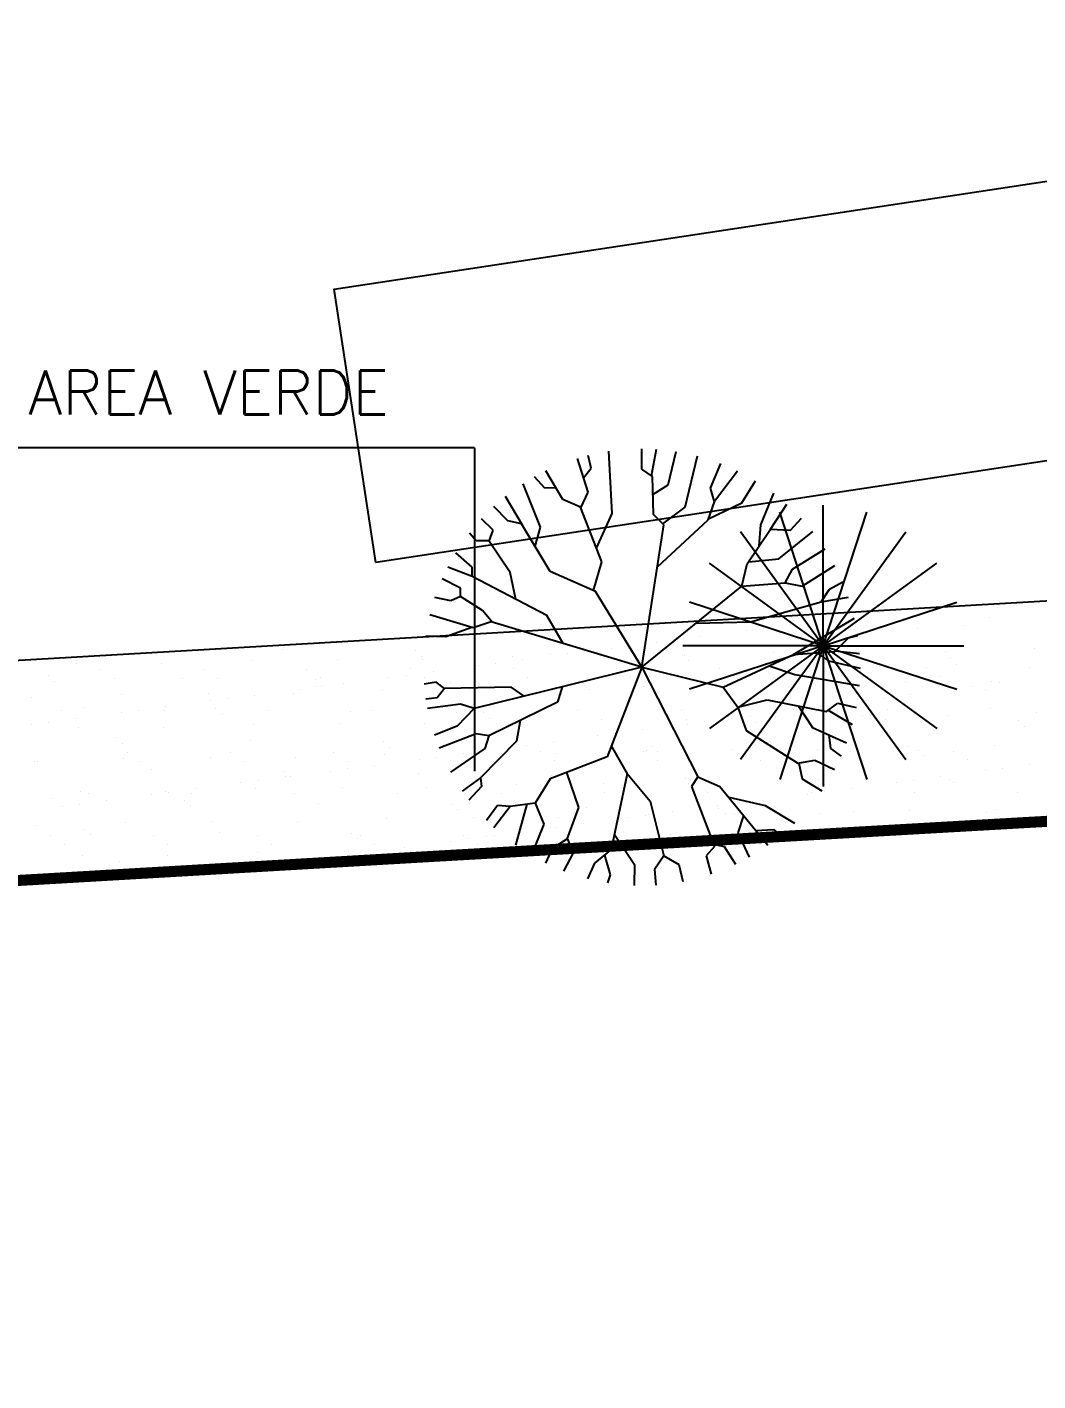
# Model space of a CAD drawing. Header units: millimetres. Extents: x 340 to 1003762, y 22 to 362022.
# Drawn here: x 568032 to 577176, y 307432 to 319672 of the extents above; entities that cross this region are included whole.
import ezdxf

# ---------------------------------------------------------------- set-up
doc = ezdxf.new("R2010")
doc.units = ezdxf.units.MM
doc.linetypes.add('LSBB_P_002 - PLANTA 1° NIVEL SALA DE VENTAS$0$000_ALTILLO PROPUESTA$0$HIDDEN', pattern=[0.375, 0.25, -0.125])
for name, color, linetype in [('A-DEMOLICION SV', 40, 'Continuous'), ('LSBB_P_002 - PLANTA 1° NIVEL SALA DE VENTAS$0$01', 8, 'Continuous'), ('LSBB_P_002 - PLANTA 1° NIVEL SALA DE VENTAS$0$ANCLAJE', 8, 'Continuous'), ('LSBB_P_002 - PLANTA 1° NIVEL SALA DE VENTAS$0$COTAS-EXT', 4, 'Continuous'), ('LSBB_P_002 - PLANTA 1° NIVEL SALA DE VENTAS$0$HATCH', 8, 'Continuous'), ('LSBB_P_002 - PLANTA 1° NIVEL SALA DE VENTAS$0$LETRERO', 2, 'Continuous')]:
    doc.layers.add(name, color=color, linetype=linetype)
doc.layers.add('LSBB_P_002 - PLANTA 1° NIVEL SALA DE VENTAS$0$0.1', color=8, linetype='Continuous', lineweight=5)
doc.styles.add('LSBB_P_002 - PLANTA 1° NIVEL SALA DE VENTAS$0$1212_EXTERIORES OP8$0$STANDARD', font='txt')
doc.styles.add('LSBB_P_002 - PLANTA 1° NIVEL SALA DE VENTAS$0$ROMANS', font='romans')
doc.linetypes.add('LSBB_P_002 - PLANTA 1° NIVEL SALA DE VENTAS$0$1212_EXTERIORES OP8$0${ -E- }', pattern='A,4,-0.75,["E",LSBB_P_002 - PLANTA 1° NIVEL SALA DE VENTAS$0$1212_EXTERIORES OP8$0$STANDARD,S=0.15,R=0,X=-0.05,Y=-0.07],-0.75', length=5.5)

# ---------------------------------------------------------------- blocks, each defined once
blk = doc.blocks.new('*X45')
at = {"color": 0}
for p, q in [((520.243, 128.402), (520.243, 128.402)), ((521.011, 128.399), (521.011, 128.399)), ((521.207, 128.428), (521.207, 128.428)), ((521.363, 128.448), (521.363, 128.448)), ((521.607, 128.48), (521.607, 128.48)), ((521.821, 128.428), (521.821, 128.428)), ((522.606, 128.438), (522.606, 128.438)), ((519.529, 128.376), (519.529, 128.376)), ((519.569, 128.357), (519.569, 128.357)), ((520.4, 128.321), (520.4, 128.321)), ((520.504, 128.359), (520.504, 128.359)), ((520.556, 128.342), (520.556, 128.342)), ((520.729, 128.366), (520.729, 128.366)), ((520.785, 128.315), (520.785, 128.315)), ((520.8, 128.374), (520.8, 128.374)), ((521.438, 128.361), (521.438, 128.361)), ((521.948, 128.34), (521.948, 128.34)), ((522.372, 128.362), (522.372, 128.362)), ((519.185, 128.161), (519.185, 128.161)), ((519.592, 128.215), (519.592, 128.215)), ((519.748, 128.236), (519.748, 128.236)), ((519.992, 128.268), (519.992, 128.268)), ((523.012, 128.157), (523.012, 128.157)), ((515.923, 128.05), (515.923, 128.05)), ((516.209, 128.15), (516.209, 128.15)), ((516.708, 128.06), (516.708, 128.06)), ((517.409, 128.14), (517.409, 128.14)), ((517.464, 128.089), (517.464, 128.089)), ((517.476, 128.056), (517.476, 128.056)), ((518.286, 128.086), (518.286, 128.086)), ((518.377, 128.055), (518.377, 128.055)), ((518.627, 128.113), (518.627, 128.113)), ((518.785, 128.109), (518.785, 128.109)), ((518.941, 128.129), (518.941, 128.129)), ((519.071, 128.096), (519.071, 128.096)), ((519.828, 128.103), (519.828, 128.103)), ((519.839, 128.092), (519.839, 128.092)), ((519.883, 128.052), (519.883, 128.052)), ((520.649, 128.121), (520.649, 128.121)), ((521.046, 128.076), (521.046, 128.076)), ((521.434, 128.131), (521.434, 128.131)), ((522.202, 128.127), (522.202, 128.127)), ((522.246, 128.066), (522.246, 128.066)), ((514.089, 127.913), (514.089, 127.913)), ((514.345, 128.024), (514.345, 128.024)), ((514.559, 127.968), (514.559, 127.968)), ((515.113, 128.021), (515.113, 128.021)), ((515.493, 127.97), (515.493, 127.97)), ((516.427, 127.972), (516.427, 127.972)), ((517.326, 127.917), (517.326, 127.917)), ((517.361, 127.973), (517.361, 127.973)), ((517.57, 127.949), (517.57, 127.949)), ((517.977, 128.002), (517.977, 128.002)), ((518.133, 128.023), (518.133, 128.023)), ((518.296, 127.975), (518.296, 127.975)), ((519.23, 127.977), (519.23, 127.977)), ((520.164, 127.978), (520.164, 127.978)), ((521.098, 127.98), (521.098, 127.98)), ((522.033, 127.982), (522.033, 127.982)), ((522.301, 128.015), (522.301, 128.015)), ((522.967, 127.983), (522.967, 127.983)), ((514.144, 127.863), (514.144, 127.863)), ((514.685, 127.888), (514.685, 127.888)), ((515.307, 127.887), (515.307, 127.887)), ((515.619, 127.889), (515.619, 127.889)), ((516.362, 127.79), (516.362, 127.79)), ((516.507, 127.876), (516.507, 127.876)), ((516.518, 127.81), (516.518, 127.81)), ((516.554, 127.891), (516.554, 127.891)), ((516.562, 127.826), (516.562, 127.826)), ((516.762, 127.842), (516.762, 127.842)), ((517.169, 127.896), (517.169, 127.896)), ((517.488, 127.893), (517.488, 127.893)), ((517.725, 127.85), (517.725, 127.85)), ((517.899, 127.789), (517.899, 127.789)), ((518.422, 127.894), (518.422, 127.894)), ((518.667, 127.785), (518.667, 127.785)), ((518.926, 127.84), (518.926, 127.84)), ((518.981, 127.789), (518.981, 127.789)), ((519.356, 127.896), (519.356, 127.896)), ((519.477, 127.814), (519.477, 127.814)), ((520.144, 127.813), (520.144, 127.813)), ((520.262, 127.824), (520.262, 127.824)), ((520.291, 127.898), (520.291, 127.898)), ((521.03, 127.821), (521.03, 127.821)), ((521.225, 127.899), (521.225, 127.899)), ((521.344, 127.803), (521.344, 127.803)), ((521.84, 127.85), (521.84, 127.85)), ((522.159, 127.901), (522.159, 127.901)), ((522.291, 127.794), (522.291, 127.794)), ((522.447, 127.814), (522.447, 127.814)), ((522.625, 127.86), (522.625, 127.86)), ((522.691, 127.846), (522.691, 127.846)), ((513.941, 127.714), (513.941, 127.714)), ((514.751, 127.743), (514.751, 127.743)), ((515.536, 127.753), (515.536, 127.753)), ((515.554, 127.683), (515.554, 127.683)), ((515.711, 127.704), (515.711, 127.704)), ((515.954, 127.736), (515.954, 127.736)), ((516.304, 127.75), (516.304, 127.75)), ((517.114, 127.779), (517.114, 127.779)), ((521.4, 127.752), (521.4, 127.752)), ((521.484, 127.687), (521.484, 127.687)), ((521.64, 127.708), (521.64, 127.708)), ((521.884, 127.74), (521.884, 127.74)), ((522.562, 127.776), (522.562, 127.776)), ((514.206, 127.596), (514.206, 127.596)), ((514.405, 127.623), (514.405, 127.623)), ((514.747, 127.577), (514.747, 127.577)), ((514.903, 127.598), (514.903, 127.598)), ((515.141, 127.597), (515.141, 127.597)), ((515.147, 127.63), (515.147, 127.63)), ((515.605, 127.613), (515.605, 127.613)), ((515.661, 127.562), (515.661, 127.562)), ((516.075, 127.599), (516.075, 127.599)), ((516.823, 127.587), (516.823, 127.587)), ((517.009, 127.601), (517.009, 127.601)), ((517.943, 127.602), (517.943, 127.602)), ((518.024, 127.576), (518.024, 127.576)), ((518.877, 127.604), (518.877, 127.604)), ((519.242, 127.55), (519.242, 127.55)), ((519.812, 127.606), (519.812, 127.606)), ((520.442, 127.539), (520.442, 127.539)), ((520.668, 127.543), (520.668, 127.543)), ((520.676, 127.581), (520.676, 127.581)), ((520.746, 127.608), (520.746, 127.608)), ((520.832, 127.602), (520.832, 127.602)), ((521.076, 127.634), (521.076, 127.634)), ((521.453, 127.553), (521.453, 127.553)), ((521.68, 127.609), (521.68, 127.609)), ((522.221, 127.549), (522.221, 127.549)), ((522.614, 127.611), (522.614, 127.611)), ((523.031, 127.579), (523.031, 127.579)), ((513.939, 127.471), (513.939, 127.471)), ((514.095, 127.491), (514.095, 127.491)), ((514.339, 127.523), (514.339, 127.523)), ((514.364, 127.446), (514.364, 127.446)), ((515.132, 127.443), (515.132, 127.443)), ((515.942, 127.472), (515.942, 127.472)), ((516.727, 127.482), (516.727, 127.482)), ((517.495, 127.478), (517.495, 127.478)), ((518.079, 127.526), (518.079, 127.526)), ((518.305, 127.507), (518.305, 127.507)), ((519.09, 127.517), (519.09, 127.517)), ((519.461, 127.421), (519.461, 127.421)), ((519.858, 127.514), (519.858, 127.514)), ((519.869, 127.475), (519.869, 127.475)), ((520.025, 127.495), (520.025, 127.495)), ((520.269, 127.527), (520.269, 127.527)), ((520.498, 127.489), (520.498, 127.489)), ((521.661, 127.513), (521.661, 127.513)), ((522.861, 127.503), (522.861, 127.503)), ((522.916, 127.452), (522.916, 127.452)), ((514.703, 127.35), (514.703, 127.35)), ((514.759, 127.299), (514.759, 127.299)), ((515.922, 127.323), (515.922, 127.323)), ((517.122, 127.313), (517.122, 127.313)), ((518.654, 127.315), (518.654, 127.315)), ((519.061, 127.368), (519.061, 127.368)), ((519.217, 127.389), (519.217, 127.389)), ((514.801, 127.217), (514.801, 127.217)), ((515.555, 127.175), (515.555, 127.175)), ((515.735, 127.219), (515.735, 127.219)), ((516.669, 127.22), (516.669, 127.22)), ((517.133, 127.201), (517.133, 127.201)), ((517.177, 127.262), (517.177, 127.262)), ((517.602, 127.176), (517.602, 127.176)), ((517.604, 127.222), (517.604, 127.222)), ((517.846, 127.208), (517.846, 127.208)), ((517.918, 127.211), (517.918, 127.211)), ((518.254, 127.262), (518.254, 127.262)), ((518.34, 127.286), (518.34, 127.286)), ((518.41, 127.283), (518.41, 127.283)), ((518.538, 127.224), (518.538, 127.224)), ((518.686, 127.207), (518.686, 127.207)), ((519.472, 127.225), (519.472, 127.225)), ((519.496, 127.236), (519.496, 127.236)), ((519.541, 127.276), (519.541, 127.276)), ((519.596, 127.225), (519.596, 127.225)), ((520.281, 127.246), (520.281, 127.246)), ((520.406, 127.227), (520.406, 127.227)), ((520.759, 127.25), (520.759, 127.25)), ((521.049, 127.243), (521.049, 127.243)), ((521.341, 127.229), (521.341, 127.229)), ((521.859, 127.272), (521.859, 127.272)), ((521.959, 127.239), (521.959, 127.239)), ((522.014, 127.189), (522.014, 127.189)), ((522.275, 127.23), (522.275, 127.23)), ((522.644, 127.282), (522.644, 127.282)), ((513.96, 127.136), (513.96, 127.136)), ((513.993, 127.135), (513.993, 127.135)), ((514.77, 127.165), (514.77, 127.165)), ((514.927, 127.136), (514.927, 127.136)), ((515.02, 127.06), (515.02, 127.06)), ((515.862, 127.138), (515.862, 127.138)), ((516.22, 127.05), (516.22, 127.05)), ((516.323, 127.171), (516.323, 127.171)), ((516.795, 127.07), (516.795, 127.07)), ((516.796, 127.14), (516.796, 127.14)), ((517.039, 127.102), (517.039, 127.102)), ((517.446, 127.156), (517.446, 127.156)), ((517.73, 127.141), (517.73, 127.141)), ((518.664, 127.143), (518.664, 127.143)), ((519.599, 127.145), (519.599, 127.145)), ((520.533, 127.146), (520.533, 127.146)), ((521.467, 127.148), (521.467, 127.148)), ((522.401, 127.15), (522.401, 127.15)), ((522.568, 127.053), (522.568, 127.053)), ((522.724, 127.074), (522.724, 127.074)), ((522.968, 127.106), (522.968, 127.106)), ((515.831, 126.943), (515.831, 126.943)), ((515.987, 126.964), (515.987, 126.964)), ((516.231, 126.996), (516.231, 126.996)), ((516.275, 126.999), (516.275, 126.999)), ((516.639, 127.049), (516.639, 127.049)), ((517.438, 127.023), (517.438, 127.023)), ((518.324, 126.929), (518.324, 126.929)), ((518.639, 127.013), (518.639, 127.013)), ((518.694, 126.962), (518.694, 126.962)), ((519.109, 126.939), (519.109, 126.939)), ((519.857, 126.986), (519.857, 126.986)), ((519.877, 126.936), (519.877, 126.936)), ((520.687, 126.965), (520.687, 126.965)), ((521.057, 126.976), (521.057, 126.976)), ((521.472, 126.975), (521.472, 126.975)), ((521.76, 126.947), (521.76, 126.947)), ((521.916, 126.967), (521.916, 126.967)), ((522.16, 127), (522.16, 127)), ((522.24, 126.971), (522.24, 126.971)), ((522.275, 126.949), (522.275, 126.949)), ((514.383, 126.868), (514.383, 126.868)), ((514.449, 126.844), (514.449, 126.844)), ((515.023, 126.837), (515.023, 126.837)), ((515.151, 126.865), (515.151, 126.865)), ((515.18, 126.857), (515.18, 126.857)), ((515.383, 126.846), (515.383, 126.846)), ((515.424, 126.889), (515.424, 126.889)), ((515.961, 126.894), (515.961, 126.894)), ((516.317, 126.848), (516.317, 126.848)), ((516.746, 126.904), (516.746, 126.904)), ((517.251, 126.85), (517.251, 126.85)), ((517.514, 126.9), (517.514, 126.9)), ((518.186, 126.851), (518.186, 126.851)), ((519.12, 126.853), (519.12, 126.853)), ((520.054, 126.855), (520.054, 126.855)), ((520.953, 126.841), (520.953, 126.841)), ((520.988, 126.856), (520.988, 126.856)), ((521.109, 126.861), (521.109, 126.861)), ((521.113, 126.925), (521.113, 126.925)), ((521.353, 126.893), (521.353, 126.893)), ((521.922, 126.858), (521.922, 126.858)), ((522.857, 126.86), (522.857, 126.86)), ((514.118, 126.797), (514.118, 126.797)), ((514.216, 126.73), (514.216, 126.73)), ((514.372, 126.751), (514.372, 126.751)), ((514.616, 126.783), (514.616, 126.783)), ((515.318, 126.786), (515.318, 126.786)), ((515.374, 126.736), (515.374, 126.736)), ((516.536, 126.76), (516.536, 126.76)), ((517.737, 126.749), (517.737, 126.749)), ((517.792, 126.699), (517.792, 126.699)), ((518.955, 126.723), (518.955, 126.723)), ((520.145, 126.734), (520.145, 126.734)), ((520.155, 126.713), (520.155, 126.713)), ((520.301, 126.755), (520.301, 126.755)), ((520.545, 126.787), (520.545, 126.787)), ((521.374, 126.686), (521.374, 126.686)), ((521.878, 126.694), (521.878, 126.694)), ((522.663, 126.704), (522.663, 126.704)), ((514.789, 126.587), (514.789, 126.587)), ((515.574, 126.597), (515.574, 126.597)), ((516.342, 126.593), (516.342, 126.593)), ((517.152, 126.623), (517.152, 126.623)), ((517.937, 126.633), (517.937, 126.633)), ((518.705, 126.629), (518.705, 126.629)), ((518.93, 126.574), (518.93, 126.574)), ((519.338, 126.628), (519.338, 126.628)), ((519.494, 126.649), (519.494, 126.649)), ((519.515, 126.658), (519.515, 126.658)), ((519.738, 126.681), (519.738, 126.681)), ((520.211, 126.662), (520.211, 126.662)), ((520.3, 126.668), (520.3, 126.668)), ((521.068, 126.664), (521.068, 126.664)), ((522.574, 126.676), (522.574, 126.676)), ((522.629, 126.625), (522.629, 126.625)), ((513.979, 126.558), (513.979, 126.558)), ((514.109, 126.464), (514.109, 126.464)), ((514.417, 126.523), (514.417, 126.523)), ((514.472, 126.472), (514.472, 126.472)), ((515.043, 126.466), (515.043, 126.466)), ((515.635, 126.496), (515.635, 126.496)), ((515.977, 126.467), (515.977, 126.467)), ((516.835, 126.486), (516.835, 126.486)), ((516.912, 126.469), (516.912, 126.469)), ((517.846, 126.471), (517.846, 126.471)), ((518.053, 126.46), (518.053, 126.46)), ((518.123, 126.468), (518.123, 126.468)), ((518.53, 126.522), (518.53, 126.522)), ((518.686, 126.542), (518.686, 126.542)), ((518.78, 126.472), (518.78, 126.472)), ((519.254, 126.449), (519.254, 126.449)), ((519.714, 126.474), (519.714, 126.474)), ((520.649, 126.476), (520.649, 126.476)), ((514.235, 126.383), (514.235, 126.383)), ((515.17, 126.385), (515.17, 126.385)), ((515.98, 126.316), (515.98, 126.316)), ((516.104, 126.387), (516.104, 126.387)), ((516.765, 126.326), (516.765, 126.326)), ((516.89, 126.436), (516.89, 126.436)), ((517.038, 126.388), (517.038, 126.388)), ((517.071, 126.33), (517.071, 126.33)), ((517.315, 126.362), (517.315, 126.362)), ((517.532, 126.322), (517.532, 126.322)), ((517.723, 126.415), (517.723, 126.415)), ((517.879, 126.436), (517.879, 126.436)), ((517.972, 126.39), (517.972, 126.39)), ((518.343, 126.351), (518.343, 126.351)), ((518.907, 126.392), (518.907, 126.392)), ((519.309, 126.399), (519.309, 126.399)), ((514.402, 126.29), (514.402, 126.29)), ((514.733, 126.233), (514.733, 126.233)), ((515.17, 126.287), (515.17, 126.287)), ((515.933, 126.223), (515.933, 126.223)), ((516.108, 126.203), (516.108, 126.203)), ((516.264, 126.223), (516.264, 126.223)), ((516.508, 126.255), (516.508, 126.255)), ((516.915, 126.309), (516.915, 126.309))]:
    blk.add_line(p, q, dxfattribs=at)
blk = doc.blocks.new('LSBB_P_002 - PLANTA 1° NIVEL SALA DE VENTAS$0$TITO')
at = {"layer": 'LSBB_P_002 - PLANTA 1° NIVEL SALA DE VENTAS$0$01', "linetype": 'Continuous'}
for p, q in [((-0.1363, 0.7087), (-0.152, 0.9895)), ((-0.0028, 0.9088), (-0.0028, 1.0008)), ((0.0414, 0.8779), (0.0642, 0.9985)), ((0.1164, 0.8373), (0.1519, 0.9885)), ((-0.246, 0.804), (-0.2935, 0.9571)), ((-0.2317, 0.9136), (-0.2448, 0.9707)), ((0.1927, 0.7373), (0.2492, 0.968)), ((0.3072, 0.8231), (0.3552, 0.9335)), ((-0.4415, 0.8231), (-0.4885, 0.8732)), ((-0.3605, 0.7706), (-0.437, 0.9003)), ((-0.2661, 0.8689), (-0.2317, 0.9136)), ((0.0449, 0.8755), (-0.0028, 0.9088)), ((0.0497, 0.7039), (0.0449, 0.8755)), ((0.3253, 0.7641), (0.4295, 0.9009)), ((-0.4606, 0.6468), (-0.5399, 0.842)), ((-0.392, 0.8241), (-0.4415, 0.8231)), ((-0.2782, 0.7341), (-0.246, 0.804)), ((0.0472, 0.7944), (0.1164, 0.8373)), ((0.3263, 0.7611), (0.3072, 0.8231)), ((0.4503, 0.7563), (0.5119, 0.8558)), ((0.5361, 0.6563), (0.5938, 0.7999)), ((-0.6084, 0.6753), (-0.6717, 0.7399)), ((-0.5431, 0.6554), (-0.6196, 0.7846)), ((-0.2794, 0.7373), (-0.3605, 0.7706)), ((-0.184, 0.4895), (-0.2794, 0.7373)), ((0.0926, 0.661), (0.1927, 0.7373)), ((0.2976, 0.6801), (0.3263, 0.7611)), ((0.2992, 0.6846), (0.4503, 0.7563)), ((0.579, 0.6372), (0.6535, 0.7507)), ((-0.6752, 0.6325), (-0.7276, 0.6841)), ((-0.5464, 0.661), (-0.6084, 0.6753)), ((-0.2079, 0.5515), (-0.1363, 0.7087)), ((0.0974, 0.6563), (0.0497, 0.7039)), ((0.0678, 0.4673), (0.2976, 0.6801)), ((0.6696, 0.6325), (0.719, 0.6867)), ((-0.7515, 0.5848), (-0.7822, 0.6198)), ((-0.6928, 0.5826), (-0.6752, 0.6325)), ((-0.4177, 0.4466), (-0.5464, 0.661)), ((-0.4859, 0.5601), (-0.4606, 0.6468)), ((-0.0031, 0.0136), (0.0974, 0.6563)), ((0.4741, 0.48), (0.579, 0.6372)), ((0.5277, 0.5603), (0.5361, 0.6563)), ((0.579, 0.6372), (0.6696, 0.6325)), ((0.6172, 0.5038), (0.7703, 0.6271)), ((-0.6943, 0.5848), (-0.7515, 0.5848)), ((-0.5989, 0.4419), (-0.6943, 0.5848)), ((-0.7706, 0.4657), (-0.8439, 0.5309)), ((0.4807, 0.4899), (0.6172, 0.5038)), ((0.6792, 0.4562), (0.8269, 0.548)), ((-0.7706, 0.4228), (-0.8805, 0.466)), ((-0.7706, 0.4228), (-0.7706, 0.4657)), ((-0.572, 0.3194), (-0.5989, 0.4419)), ((-0.2126, 0.3561), (-0.4177, 0.4466)), ((-0.2219, 0.3602), (-0.184, 0.4895)), ((0.4503, 0.3799), (0.4741, 0.48)), ((0.6458, 0.3942), (0.6792, 0.4562)), ((0.7221, 0.3799), (0.8704, 0.4735)), ((-0.823, 0.3704), (-0.9057, 0.4134)), ((-0.823, 0.3323), (-0.823, 0.3704)), ((-0.432, 0.2465), (-0.7706, 0.4228)), ((-0.0031, 0.0136), (0.4503, 0.3799)), ((0.4503, 0.3799), (0.6458, 0.3942)), ((0.6459, 0.3945), (0.7221, 0.3799)), ((0.8461, 0.3656), (0.9059, 0.3986)), ((-0.866, 0.3132), (-0.9389, 0.328)), ((-0.823, 0.3323), (-0.866, 0.3132)), ((-0.7229, 0.2703), (-0.823, 0.3323)), ((-0.0031, 0.0136), (-0.2126, 0.3561)), ((0.4884, 0.2179), (0.8079, 0.3084)), ((0.8079, 0.3084), (0.8461, 0.3656)), ((0.8079, 0.3084), (0.9323, 0.3292)), ((-0.7661, 0.1906), (-0.9616, 0.2496)), ((-0.6777, 0.2159), (-0.7229, 0.2703)), ((-0.3592, 0.1204), (-0.432, 0.2465)), ((-0.7716, 0.1923), (-0.8898, 0.1512)), ((-0.6843, 0.2179), (-0.7661, 0.1906)), ((-0.0031, 0.0136), (-0.6843, 0.2179)), ((0.2429, 0.2124), (0.4884, 0.2179)), ((0.6839, 0.0702), (0.9589, 0.2351)), ((-0.8898, 0.1512), (-0.9802, 0.1539)), ((0.8699, 0.0845), (0.9319, 0.1464)), ((0.9319, 0.1464), (0.9736, 0.1572)), ((0.3644, -0.0775), (0.6839, 0.0702)), ((0.6839, 0.0702), (0.8699, 0.0845)), ((0.7882, 0.0782), (0.8413, 0.0416)), ((0.8723, 0.0869), (0.9821, 0.0754)), ((-0.0031, 0.0136), (-0.761, -0.1728)), ((-0.0031, 0.0136), (-0.1602, -0.392)), ((-0.0031, 0.0136), (0.3644, -0.0775)), ((-0.0031, 0.0136), (0.25, -0.4825)), ((0.5739, 0.0193), (0.6887, -0.0203)), ((0.8413, 0.0416), (0.9841, 0.0082)), ((-0.9327, -0.0537), (-0.9872, -0.0641)), ((-0.8946, -0.0823), (-0.9327, -0.0537)), ((0.6887, -0.0203), (0.9806, -0.0693)), ((-0.8946, -0.0823), (-0.928, -0.1252)), ((-0.5941, -0.0775), (-0.8946, -0.0823)), ((-0.5342, -0.117), (-0.5941, -0.0775)), ((-0.3634, -0.075), (-0.3843, -0.1442)), ((0.3644, -0.0775), (0.4312, -0.168)), ((-0.928, -0.1252), (-0.9797, -0.1305)), ((-0.823, -0.1537), (-0.9723, -0.174)), ((-0.761, -0.1728), (-0.8374, -0.2538)), ((-0.761, -0.1728), (-0.823, -0.1537)), ((-0.3843, -0.1442), (-0.6943, -0.2967)), ((0.4312, -0.168), (0.5647, -0.1347)), ((0.4312, -0.168), (0.4693, -0.2729)), ((0.5647, -0.1347), (0.8318, -0.1871)), ((0.706, -0.1624), (0.7698, -0.2586)), ((0.8318, -0.1871), (0.8842, -0.149)), ((0.8403, -0.1809), (0.9492, -0.2464)), ((0.8842, -0.149), (0.967, -0.1693)), ((-0.5526, -0.227), (-0.5703, -0.3205)), ((-0.8374, -0.2538), (-0.9409, -0.2946)), ((-0.7515, -0.2872), (-0.9198, -0.3525)), ((-0.6943, -0.2967), (-0.7515, -0.2872)), ((-0.6943, -0.2967), (-0.7134, -0.3539)), ((0.4693, -0.2729), (0.703, -0.4206)), ((0.7698, -0.2586), (0.9227, -0.3289)), ((0.8433, -0.2924), (0.8508, -0.3539)), ((-0.7134, -0.3539), (-0.8688, -0.4607)), ((-0.5703, -0.3205), (-0.7324, -0.4873)), ((-0.141, -0.3425), (-0.0696, -0.4682)), ((0.8508, -0.3539), (0.8983, -0.3888)), ((-0.1602, -0.392), (-0.4177, -0.492)), ((0.703, -0.4206), (0.7793, -0.4063)), ((0.7067, -0.4199), (0.7221, -0.492)), ((0.7793, -0.4063), (0.869, -0.449)), ((-0.7324, -0.4873), (-0.8153, -0.5475)), ((-0.7324, -0.4873), (-0.7277, -0.5254)), ((-0.3434, -0.4632), (-0.2889, -0.6207)), ((-0.0696, -0.4682), (-0.1411, -0.8113)), ((-0.0707, -0.4662), (0.0354, -0.5921)), ((0.25, -0.4825), (0.2213, -0.5254)), ((0.25, -0.4825), (0.3501, -0.5254)), ((-0.7277, -0.5254), (-0.7856, -0.5882)), ((-0.4177, -0.492), (-0.4845, -0.6016)), ((0.2213, -0.5254), (0.3263, -0.797)), ((0.3501, -0.5254), (0.5678, -0.7918)), ((0.7221, -0.492), (0.8108, -0.545)), ((-0.6561, -0.6112), (-0.7058, -0.6797)), ((-0.5989, -0.6159), (-0.6561, -0.6112)), ((-0.4845, -0.6016), (-0.5989, -0.6159)), ((-0.5226, -0.6064), (-0.5745, -0.7914)), ((-0.4845, -0.6016), (-0.4463, -0.6969)), ((0.0354, -0.5921), (0.0974, -0.8399)), ((0.3902, -0.5745), (0.5552, -0.6112)), ((0.5552, -0.6112), (0.6879, -0.6914)), ((-0.5989, -0.6159), (-0.6717, -0.7126)), ((-0.2889, -0.6207), (-0.3414, -0.7636)), ((0.4575, -0.6568), (0.4312, -0.7351)), ((-0.4463, -0.6969), (-0.503, -0.8376)), ((0.5126, -0.7243), (0.5933, -0.7208)), ((0.5933, -0.7208), (0.6262, -0.747)), ((-0.3414, -0.7636), (-0.4081, -0.8065)), ((-0.3404, -0.761), (-0.3128, -0.8256)), ((-0.127, -0.7435), (-0.0362, -0.878)), ((0.3221, -0.7862), (0.3692, -0.797)), ((0.4312, -0.7351), (0.4823, -0.846)), ((-0.4081, -0.8065), (-0.4386, -0.8723)), ((-0.3128, -0.8256), (-0.3563, -0.9082)), ((-0.1411, -0.8113), (-0.2174, -0.8732)), ((-0.1723, -0.8366), (-0.1459, -0.9256)), ((0.0974, -0.8399), (0.0544, -0.9018)), ((0.0974, -0.8399), (0.1641, -0.878)), ((0.3263, -0.797), (0.2881, -0.8399)), ((0.2881, -0.8399), (0.3108, -0.9223)), ((0.3692, -0.797), (0.4213, -0.8777)), ((-0.2174, -0.8732), (-0.2479, -0.9427)), ((-0.0362, -0.878), (-0.0368, -0.973)), ((0.0544, -0.9018), (0.06, -0.9715)), ((0.1641, -0.878), (0.1824, -0.956)), ((-0.1459, -0.9256), (-0.1573, -0.9614))]:
    blk.add_line(p, q, dxfattribs=at)
blk = doc.blocks.new('LSBB_P_002 - PLANTA 1° NIVEL SALA DE VENTAS$0$BOLITO')
at = {"color": 8, "linetype": 'Continuous'}
for p, q in [((15.601, 18.373), (15.506, 18.367)), ((15.506, 18.367), (15.573, 18.319)), ((15.631, 18.311), (15.601, 18.373)), ((15.777, 18.385), (15.755, 18.35)), ((15.91, 18.37), (15.777, 18.385)), ((15.893, 18.363), (15.91, 18.37)), ((15.985, 18.244), (15.893, 18.363)), ((10.901, 18.261), (10.869, 18.167)), ((10.925, 18.268), (10.901, 18.261)), ((10.941, 18.212), (10.925, 18.268)), ((11.14, 18.305), (11.045, 18.3)), ((11.045, 18.3), (11.111, 18.251)), ((11.111, 18.251), (11.089, 18.203)), ((11.169, 18.244), (11.14, 18.305)), ((11.263, 18.206), (11.169, 18.244)), ((11.375, 18.238), (11.263, 18.206)), ((11.316, 18.318), (11.293, 18.283)), ((11.293, 18.283), (11.375, 18.238)), ((11.449, 18.302), (11.316, 18.318)), ((11.431, 18.295), (11.449, 18.302)), ((11.524, 18.176), (11.431, 18.295)), ((15.202, 18.275), (15.161, 18.244)), ((15.161, 18.244), (15.217, 18.239)), ((15.217, 18.239), (15.223, 18.269)), ((15.363, 18.329), (15.331, 18.234)), ((15.387, 18.336), (15.363, 18.329)), ((15.403, 18.28), (15.387, 18.336)), ((15.55, 18.27), (15.403, 18.28)), ((15.573, 18.319), (15.55, 18.27)), ((15.724, 18.274), (15.631, 18.311)), ((15.837, 18.306), (15.724, 18.274)), ((15.755, 18.35), (15.837, 18.306)), ((16.062, 18.296), (15.985, 18.244)), ((16.12, 18.259), (16.062, 18.296)), ((16.151, 18.206), (16.12, 18.259)), ((10.566, 18.118), (10.458, 18.05)), ((10.74, 18.207), (10.7, 18.176)), ((10.7, 18.176), (10.755, 18.171)), ((10.755, 18.171), (10.761, 18.202)), ((10.869, 18.167), (10.882, 18.087)), ((11.089, 18.203), (10.941, 18.212)), ((11.601, 18.229), (11.524, 18.176)), ((11.659, 18.192), (11.601, 18.229)), ((11.657, 18.095), (11.689, 18.139)), ((11.689, 18.139), (11.659, 18.192)), ((15.027, 18.186), (14.92, 18.117)), ((14.92, 18.117), (14.948, 18.083)), ((15.023, 18.166), (15.023, 18.166)), ((15.102, 18.131), (15.023, 18.166)), ((15.053, 18.098), (15.102, 18.131)), ((15.245, 18.123), (15.14, 18.098)), ((15.344, 18.155), (15.245, 18.123)), ((15.331, 18.234), (15.344, 18.155)), ((15.479, 18.141), (15.403, 18.085)), ((15.568, 18.125), (15.479, 18.141)), ((15.56, 18.049), (15.568, 18.125)), ((16.119, 18.162), (16.151, 18.206)), ((16.131, 18.125), (16.119, 18.162)), ((16.24, 18.116), (16.131, 18.125)), ((16.207, 18.171), (16.24, 18.116)), ((16.29, 18.147), (16.207, 18.171)), ((16.32, 18.083), (16.29, 18.147)), ((21.112, 16.927), (20.719, 18.137)), ((21.112, 16.927), (21.112, 18.199)), ((21.112, 16.927), (21.505, 18.137)), ((10.458, 18.05), (10.486, 18.015)), ((10.486, 18.015), (10.592, 18.031)), ((10.561, 18.098), (10.561, 18.098)), ((10.641, 18.063), (10.561, 18.098)), ((10.592, 18.031), (10.641, 18.063)), ((10.678, 18.031), (10.63, 17.981)), ((10.784, 18.055), (10.678, 18.031)), ((10.882, 18.087), (10.784, 18.055)), ((11.017, 18.073), (10.941, 18.017)), ((10.941, 18.017), (10.983, 17.948)), ((11.106, 18.058), (11.017, 18.073)), ((11.098, 17.981), (11.106, 18.058)), ((11.669, 18.058), (11.657, 18.095)), ((11.778, 18.049), (11.669, 18.058)), ((11.745, 18.104), (11.778, 18.049)), ((11.828, 18.079), (11.745, 18.104)), ((11.816, 17.945), (11.859, 18.015)), ((11.859, 18.015), (11.828, 18.079)), ((11.926, 18.005), (11.866, 17.925)), ((11.978, 17.987), (11.926, 18.005)), ((14.807, 17.994), (14.771, 17.977)), ((14.838, 17.975), (14.807, 17.994)), ((14.948, 18.083), (15.053, 18.098)), ((15.14, 18.098), (15.091, 18.049)), ((15.091, 18.049), (15.263, 18.047)), ((15.263, 18.047), (15.199, 17.963)), ((15.403, 18.085), (15.444, 18.016)), ((15.444, 18.016), (15.524, 17.983)), ((15.524, 17.983), (15.56, 18.049)), ((16.278, 18.013), (16.32, 18.083)), ((16.327, 17.992), (16.278, 18.013)), ((16.388, 18.072), (16.327, 17.992)), ((16.44, 18.054), (16.388, 18.072)), ((16.462, 17.982), (16.44, 18.054)), ((7.028, 16.612), (7.028, 17.884)), ((10.272, 17.89), (10.22, 17.86)), ((10.31, 17.909), (10.272, 17.89)), ((10.345, 17.926), (10.31, 17.909)), ((10.376, 17.908), (10.345, 17.926)), ((10.432, 17.891), (10.376, 17.908)), ((10.476, 17.797), (10.432, 17.891)), ((10.547, 17.912), (10.516, 17.827)), ((10.637, 17.883), (10.547, 17.912)), ((10.63, 17.981), (10.802, 17.979)), ((10.738, 17.896), (10.637, 17.883)), ((10.802, 17.979), (10.738, 17.896)), ((10.983, 17.948), (11.062, 17.916)), ((11.062, 17.916), (11.098, 17.981)), ((11.866, 17.925), (11.816, 17.945)), ((12.001, 17.915), (11.978, 17.987)), ((11.993, 17.832), (12.001, 17.915)), ((14.695, 17.887), (14.66, 17.827)), ((14.734, 17.958), (14.681, 17.927)), ((14.681, 17.927), (14.686, 17.911)), ((14.686, 17.911), (14.695, 17.887)), ((14.771, 17.977), (14.734, 17.958)), ((14.893, 17.959), (14.838, 17.975)), ((14.937, 17.864), (14.893, 17.959)), ((14.978, 17.894), (14.937, 17.864)), ((15.009, 17.98), (14.978, 17.894)), ((15.099, 17.951), (15.009, 17.98)), ((15.199, 17.963), (15.099, 17.951)), ((16.454, 17.9), (16.462, 17.982)), ((16.579, 17.92), (16.454, 17.9)), ((16.618, 17.872), (16.579, 17.92)), ((16.606, 17.775), (16.618, 17.872)), ((21.112, 16.927), (20.364, 17.956)), ((21.112, 16.927), (21.859, 17.956)), ((7.028, 16.612), (6.635, 17.821)), ((7.028, 16.612), (7.422, 17.821)), ((10.198, 17.759), (10.151, 17.731)), ((10.234, 17.819), (10.198, 17.759)), ((10.22, 17.86), (10.224, 17.844)), ((10.224, 17.844), (10.234, 17.819)), ((10.516, 17.827), (10.476, 17.797)), ((12.117, 17.853), (11.993, 17.832)), ((12.156, 17.804), (12.117, 17.853)), ((12.144, 17.707), (12.156, 17.804)), ((14.613, 17.799), (14.579, 17.778)), ((14.579, 17.778), (14.61, 17.735)), ((14.66, 17.827), (14.613, 17.799)), ((16.663, 17.72), (16.606, 17.775)), ((7.028, 16.612), (6.281, 17.641)), ((7.028, 16.612), (7.776, 17.641)), ((10.151, 17.731), (10.118, 17.711)), ((10.118, 17.711), (10.149, 17.667)), ((10.149, 17.667), (10.178, 17.651)), ((10.178, 17.651), (10.234, 17.626)), ((10.234, 17.626), (10.306, 17.541)), ((12.201, 17.652), (12.144, 17.707)), ((12.167, 17.607), (12.201, 17.652)), ((14.61, 17.735), (14.64, 17.719)), ((14.64, 17.719), (14.695, 17.694)), ((14.695, 17.694), (14.768, 17.608)), ((16.485, 17.58), (16.525, 17.647)), ((16.525, 17.647), (16.629, 17.675)), ((16.639, 17.642), (16.61, 17.605)), ((16.629, 17.675), (16.663, 17.72)), ((16.717, 17.607), (16.639, 17.642)), ((21.112, 16.927), (20.083, 17.675)), ((21.112, 16.927), (22.141, 17.675)), ((10.306, 17.541), (10.325, 17.49)), ((12.024, 17.513), (12.064, 17.579)), ((12.086, 17.46), (12.024, 17.513)), ((12.064, 17.579), (12.167, 17.607)), ((12.148, 17.538), (12.135, 17.501)), ((12.177, 17.575), (12.148, 17.538)), ((12.256, 17.54), (12.177, 17.575)), ((12.26, 17.484), (12.256, 17.54)), ((14.538, 17.526), (14.5, 17.464)), ((14.566, 17.504), (14.538, 17.526)), ((14.596, 17.533), (14.566, 17.504)), ((14.638, 17.552), (14.596, 17.533)), ((14.664, 17.549), (14.638, 17.552)), ((14.692, 17.528), (14.664, 17.549)), ((14.728, 17.519), (14.692, 17.528)), ((14.763, 17.521), (14.728, 17.519)), ((14.787, 17.558), (14.763, 17.521)), ((14.768, 17.608), (14.787, 17.558)), ((16.548, 17.527), (16.485, 17.58)), ((16.628, 17.54), (16.548, 17.527)), ((16.61, 17.605), (16.596, 17.569)), ((16.596, 17.569), (16.628, 17.54)), ((16.625, 17.489), (16.722, 17.551)), ((16.722, 17.551), (16.717, 17.607)), ((10.076, 17.459), (10.039, 17.397)), ((10.039, 17.397), (10.075, 17.358)), ((10.105, 17.436), (10.076, 17.459)), ((10.134, 17.466), (10.105, 17.436)), ((10.176, 17.485), (10.134, 17.466)), ((10.202, 17.481), (10.176, 17.485)), ((10.23, 17.461), (10.202, 17.481)), ((10.266, 17.452), (10.23, 17.461)), ((10.301, 17.453), (10.266, 17.452)), ((10.325, 17.49), (10.301, 17.453)), ((12.052, 17.341), (12.116, 17.415)), ((12.167, 17.472), (12.086, 17.46)), ((12.116, 17.415), (12.163, 17.421)), ((12.135, 17.501), (12.167, 17.472)), ((12.163, 17.421), (12.26, 17.484)), ((14.5, 17.464), (14.537, 17.426)), ((14.537, 17.426), (14.519, 17.375)), ((16.513, 17.408), (16.578, 17.482)), ((16.523, 17.412), (16.513, 17.408)), ((16.626, 17.374), (16.523, 17.412)), ((16.578, 17.482), (16.625, 17.489)), ((16.73, 17.408), (16.66, 17.363)), ((16.698, 17.299), (16.73, 17.408)), ((7.028, 16.612), (5.999, 17.359)), ((7.028, 16.612), (8.057, 17.359)), ((10.007, 17.284), (9.964, 17.256)), ((10.057, 17.308), (10.007, 17.284)), ((10.075, 17.358), (10.057, 17.308)), ((12.062, 17.345), (12.052, 17.341)), ((12.164, 17.307), (12.062, 17.345)), ((12.199, 17.295), (12.164, 17.307)), ((12.269, 17.341), (12.199, 17.295)), ((12.237, 17.231), (12.269, 17.341)), ((14.468, 17.352), (14.425, 17.324)), ((14.425, 17.324), (14.472, 17.301)), ((14.472, 17.301), (14.44, 17.215)), ((14.519, 17.375), (14.468, 17.352)), ((16.66, 17.363), (16.626, 17.374)), ((16.753, 17.265), (16.698, 17.299)), ((16.823, 17.287), (16.753, 17.265)), ((16.854, 17.248), (16.823, 17.287)), ((21.112, 16.927), (19.902, 17.32)), ((21.112, 16.927), (22.321, 17.32)), ((9.964, 17.256), (10.01, 17.234)), ((10.01, 17.234), (9.978, 17.148)), ((9.978, 17.148), (10.014, 17.121)), ((12.291, 17.197), (12.237, 17.231)), ((12.361, 17.22), (12.291, 17.197)), ((12.322, 17.109), (12.392, 17.181)), ((12.392, 17.181), (12.361, 17.22)), ((14.44, 17.215), (14.475, 17.188)), ((14.475, 17.188), (14.504, 17.12)), ((15.62, 17.167), (15.588, 17.149)), ((15.588, 17.149), (15.598, 17.122)), ((15.614, 17.135), (15.628, 17.157)), ((16.734, 17.134), (16.784, 17.176)), ((16.784, 17.176), (16.854, 17.248)), ((10.042, 17.052), (9.979, 16.987)), ((10.014, 17.121), (10.042, 17.052)), ((11.158, 17.1), (11.126, 17.082)), ((11.126, 17.082), (11.136, 17.055)), ((11.136, 17.055), (11.152, 17.068)), ((11.152, 17.068), (11.167, 17.089)), ((12.272, 17.067), (12.322, 17.109)), ((12.322, 17.003), (12.272, 17.067)), ((14.386, 17.037), (14.385, 16.968)), ((14.441, 17.054), (14.386, 17.037)), ((14.504, 17.12), (14.441, 17.054)), ((15.598, 17.122), (15.614, 17.135)), ((16.784, 17.07), (16.734, 17.134)), ((16.844, 17.07), (16.784, 17.07)), ((16.812, 16.98), (16.844, 17.07)), ((7.028, 16.612), (5.819, 17.005)), ((7.028, 16.612), (8.238, 17.005)), ((9.925, 16.969), (9.924, 16.9)), ((9.924, 16.9), (9.984, 16.864)), ((9.979, 16.987), (9.925, 16.969)), ((12.249, 16.871), (12.291, 16.929)), ((12.291, 16.929), (12.351, 16.913)), ((12.383, 17.003), (12.322, 17.003)), ((12.351, 16.913), (12.383, 17.003)), ((14.385, 16.968), (14.445, 16.932)), ((14.445, 16.932), (14.487, 16.918)), ((14.487, 16.918), (14.503, 16.854)), ((14.503, 16.854), (14.564, 16.904)), ((14.564, 16.904), (14.571, 16.887)), ((16.71, 16.939), (16.753, 16.997)), ((16.72, 16.864), (16.71, 16.939)), ((16.753, 16.997), (16.812, 16.98)), ((21.112, 16.927), (19.84, 16.927)), ((21.112, 16.927), (19.902, 16.534)), ((21.112, 16.927), (20.083, 16.179)), ((21.112, 16.927), (20.364, 15.898)), ((21.112, 16.927), (20.719, 15.717)), ((21.112, 16.927), (21.505, 15.717)), ((21.112, 16.927), (21.859, 15.898)), ((21.112, 16.927), (22.141, 16.179)), ((21.112, 16.927), (22.321, 16.534)), ((21.112, 16.927), (22.383, 16.927)), ((21.112, 16.927), (21.112, 15.655)), ((9.984, 16.864), (10.025, 16.851)), ((10.025, 16.851), (10.042, 16.786)), ((10.042, 16.786), (10.102, 16.836)), ((10.102, 16.836), (10.11, 16.819)), ((10.11, 16.819), (10.14, 16.704)), ((12.258, 16.797), (12.249, 16.871)), ((12.362, 16.787), (12.258, 16.797)), ((12.391, 16.754), (12.362, 16.787)), ((14.602, 16.772), (14.546, 16.751)), ((14.571, 16.887), (14.602, 16.772)), ((16.707, 16.737), (16.752, 16.779)), ((16.824, 16.854), (16.72, 16.864)), ((16.752, 16.779), (16.794, 16.784)), ((16.794, 16.784), (16.853, 16.821)), ((16.853, 16.821), (16.824, 16.854)), ((10.005, 16.696), (9.975, 16.638)), ((10.085, 16.683), (10.005, 16.696)), ((10.14, 16.704), (10.085, 16.683)), ((10.2, 16.601), (10.212, 16.663)), ((10.212, 16.663), (10.25, 16.632)), ((12.231, 16.602), (12.245, 16.669)), ((12.245, 16.669), (12.29, 16.711)), ((12.29, 16.711), (12.333, 16.717)), ((12.333, 16.717), (12.391, 16.754)), ((14.467, 16.764), (14.436, 16.705)), ((14.436, 16.705), (14.514, 16.603)), ((14.546, 16.751), (14.467, 16.764)), ((14.617, 16.631), (14.661, 16.668)), ((14.661, 16.668), (14.673, 16.73)), ((14.673, 16.73), (14.711, 16.7)), ((14.711, 16.7), (14.711, 16.623)), ((16.693, 16.669), (16.707, 16.737)), ((16.775, 16.633), (16.693, 16.669)), ((7.028, 16.612), (5.757, 16.612)), ((7.028, 16.612), (5.819, 16.219)), ((7.028, 16.612), (5.999, 15.864)), ((7.028, 16.612), (6.281, 15.583)), ((7.028, 16.612), (6.635, 15.402)), ((7.028, 16.612), (8.238, 16.219)), ((7.028, 16.612), (7.028, 15.34)), ((7.028, 16.612), (7.422, 15.402)), ((7.028, 16.612), (7.776, 15.583)), ((7.028, 16.612), (8.057, 15.864)), ((7.028, 16.612), (8.3, 16.612)), ((9.975, 16.638), (10.053, 16.535)), ((10.053, 16.535), (10.131, 16.486)), ((10.131, 16.486), (10.156, 16.563)), ((10.156, 16.563), (10.2, 16.601)), ((10.25, 16.556), (10.195, 16.419)), ((10.25, 16.632), (10.25, 16.556)), ((12.314, 16.566), (12.231, 16.602)), ((12.308, 16.521), (12.314, 16.566)), ((14.514, 16.603), (14.593, 16.553)), ((14.593, 16.553), (14.617, 16.631)), ((14.711, 16.623), (14.656, 16.487)), ((16.639, 16.498), (16.737, 16.568)), ((16.737, 16.568), (16.77, 16.588)), ((16.77, 16.588), (16.775, 16.633)), ((10.195, 16.419), (10.257, 16.371)), ((12.049, 16.402), (12.178, 16.431)), ((12.116, 16.278), (12.049, 16.402)), ((12.178, 16.431), (12.276, 16.5)), ((12.276, 16.5), (12.308, 16.521)), ((14.656, 16.487), (14.718, 16.439)), ((14.718, 16.439), (14.752, 16.385)), ((16.51, 16.47), (16.639, 16.498)), ((16.577, 16.345), (16.51, 16.47)), ((10.291, 16.317), (10.204, 16.271)), ((10.257, 16.371), (10.291, 16.317)), ((14.666, 16.338), (14.657, 16.273)), ((14.752, 16.385), (14.666, 16.338)), ((16.427, 16.243), (16.478, 16.298)), ((16.478, 16.298), (16.577, 16.345)), ((10.204, 16.271), (10.195, 16.205)), ((10.195, 16.205), (10.3, 16.129)), ((10.39, 16.132), (10.42, 16.182)), ((10.42, 16.182), (10.494, 16.149)), ((11.966, 16.175), (12.017, 16.23)), ((12.058, 16.141), (11.966, 16.175)), ((12.017, 16.23), (12.116, 16.278)), ((14.657, 16.273), (14.762, 16.197)), ((14.762, 16.197), (14.852, 16.115)), ((14.852, 16.2), (14.882, 16.249)), ((14.852, 16.115), (14.852, 16.2)), ((14.882, 16.249), (14.955, 16.217)), ((14.955, 16.217), (15.008, 16.15)), ((16.065, 16.132), (16.117, 16.173)), ((16.117, 16.173), (16.197, 16.133)), ((16.197, 16.133), (16.318, 16.161)), ((16.318, 16.161), (16.349, 16.166)), ((16.349, 16.166), (16.519, 16.209)), ((16.519, 16.209), (16.427, 16.243)), ((10.3, 16.129), (10.391, 16.048)), ((10.391, 16.048), (10.39, 16.132)), ((10.494, 16.149), (10.547, 16.083)), ((10.547, 16.083), (10.525, 15.924)), ((10.694, 16.001), (10.804, 16.053)), ((10.804, 16.053), (10.821, 16.032)), ((11.497, 16.026), (11.568, 16.084)), ((11.568, 16.084), (11.604, 16.065)), ((11.604, 16.065), (11.655, 16.105)), ((11.655, 16.105), (11.736, 16.066)), ((11.736, 16.066), (11.856, 16.093)), ((11.856, 16.093), (11.887, 16.098)), ((11.887, 16.098), (12.058, 16.141)), ((15.008, 16.15), (14.987, 15.991)), ((15.142, 16.032), (15.155, 16.068)), ((15.155, 16.068), (15.265, 16.121)), ((15.265, 16.121), (15.282, 16.1)), ((15.282, 16.1), (15.381, 16.034)), ((15.381, 16.034), (15.424, 16.053)), ((15.424, 16.053), (15.512, 15.964)), ((15.512, 15.964), (15.591, 16.062)), ((15.591, 16.062), (15.605, 15.999)), ((15.915, 16.038), (15.959, 16.094)), ((15.955, 15.968), (15.915, 16.038)), ((15.959, 16.094), (16.03, 16.152)), ((16.03, 16.152), (16.065, 16.132)), ((10.525, 15.924), (10.6, 15.934)), ((10.6, 15.934), (10.681, 15.964)), ((10.681, 15.964), (10.694, 16.001)), ((10.821, 16.032), (10.919, 15.967)), ((10.919, 15.967), (10.963, 15.986)), ((10.963, 15.986), (11.05, 15.897)), ((11.05, 15.897), (11.13, 15.995)), ((11.13, 15.995), (11.143, 15.932)), ((11.143, 15.932), (11.29, 15.923)), ((11.29, 15.923), (11.397, 15.824)), ((11.453, 15.97), (11.497, 16.026)), ((11.494, 15.9), (11.453, 15.97)), ((14.987, 15.991), (15.062, 16.002)), ((15.062, 16.002), (15.142, 16.032)), ((15.605, 15.999), (15.752, 15.99)), ((15.752, 15.99), (15.858, 15.891)), ((15.858, 15.891), (15.945, 15.912)), ((15.945, 15.912), (15.955, 15.968)), ((11.397, 15.824), (11.483, 15.844)), ((11.483, 15.844), (11.494, 15.9)), ((22.485, 13.832), (22.461, 13.824)), ((22.5, 13.776), (22.485, 13.832)), ((22.699, 13.869), (22.604, 13.863)), ((22.604, 13.863), (22.671, 13.815)), ((22.729, 13.807), (22.699, 13.869)), ((22.875, 13.881), (22.852, 13.846)), ((22.852, 13.846), (22.935, 13.802)), ((23.008, 13.866), (22.875, 13.881)), ((22.991, 13.859), (23.008, 13.866)), ((23.083, 13.74), (22.991, 13.859)), ((22.3, 13.771), (22.259, 13.74)), ((22.259, 13.74), (22.314, 13.735)), ((22.314, 13.735), (22.321, 13.765)), ((22.461, 13.824), (22.429, 13.73)), ((22.429, 13.73), (22.442, 13.651)), ((22.648, 13.766), (22.5, 13.776)), ((22.671, 13.815), (22.648, 13.766)), ((22.822, 13.77), (22.729, 13.807)), ((22.935, 13.802), (22.822, 13.77)), ((23.16, 13.792), (23.083, 13.74)), ((23.218, 13.755), (23.16, 13.792)), ((23.249, 13.702), (23.218, 13.755)), ((22.125, 13.681), (22.018, 13.613)), ((22.018, 13.613), (22.045, 13.579)), ((22.045, 13.579), (22.151, 13.594)), ((22.2, 13.627), (22.121, 13.662)), ((22.121, 13.662), (22.121, 13.662)), ((22.151, 13.594), (22.2, 13.627)), ((22.237, 13.594), (22.189, 13.545)), ((22.343, 13.619), (22.237, 13.594)), ((22.442, 13.651), (22.343, 13.619)), ((22.577, 13.637), (22.5, 13.581)), ((22.666, 13.621), (22.577, 13.637)), ((22.658, 13.545), (22.666, 13.621)), ((23.217, 13.658), (23.249, 13.702)), ((23.229, 13.621), (23.217, 13.658)), ((23.338, 13.612), (23.229, 13.621)), ((23.388, 13.643), (23.305, 13.667)), ((23.305, 13.667), (23.338, 13.612)), ((23.418, 13.579), (23.388, 13.643)), ((21.869, 13.473), (21.832, 13.454)), ((21.905, 13.49), (21.869, 13.473)), ((21.936, 13.471), (21.905, 13.49)), ((21.991, 13.455), (21.936, 13.471)), ((22.107, 13.476), (22.076, 13.39)), ((22.197, 13.447), (22.107, 13.476)), ((22.189, 13.545), (22.361, 13.543)), ((22.361, 13.543), (22.297, 13.459)), ((22.5, 13.581), (22.542, 13.512)), ((22.542, 13.512), (22.622, 13.479)), ((22.622, 13.479), (22.658, 13.545)), ((23.376, 13.509), (23.418, 13.579)), ((23.425, 13.488), (23.376, 13.509)), ((23.486, 13.568), (23.425, 13.488)), ((23.537, 13.55), (23.486, 13.568)), ((23.56, 13.478), (23.537, 13.55)), ((23.552, 13.395), (23.56, 13.478)), ((21.793, 13.383), (21.757, 13.323)), ((21.832, 13.454), (21.779, 13.423)), ((21.779, 13.423), (21.783, 13.407)), ((21.783, 13.407), (21.793, 13.383)), ((22.035, 13.36), (21.991, 13.455)), ((22.076, 13.39), (22.035, 13.36)), ((22.297, 13.459), (22.197, 13.447)), ((23.677, 13.416), (23.552, 13.395)), ((23.716, 13.368), (23.677, 13.416)), ((23.704, 13.27), (23.716, 13.368)), ((21.711, 13.295), (21.677, 13.274)), ((21.677, 13.274), (21.708, 13.231)), ((21.708, 13.231), (21.738, 13.215)), ((21.757, 13.323), (21.711, 13.295)), ((23.761, 13.216), (23.704, 13.27)), ((21.738, 13.215), (21.793, 13.19)), ((21.793, 13.19), (21.866, 13.104)), ((21.866, 13.104), (21.885, 13.054)), ((23.583, 13.076), (23.623, 13.143)), ((23.623, 13.143), (23.727, 13.171)), ((23.708, 13.101), (23.694, 13.065)), ((23.736, 13.138), (23.708, 13.101)), ((23.727, 13.171), (23.761, 13.216)), ((23.815, 13.103), (23.736, 13.138)), ((23.819, 13.047), (23.815, 13.103)), ((21.636, 13.022), (21.598, 12.96)), ((21.664, 13), (21.636, 13.022)), ((21.693, 13.029), (21.664, 13)), ((21.736, 13.048), (21.693, 13.029)), ((21.762, 13.045), (21.736, 13.048)), ((21.789, 13.024), (21.762, 13.045)), ((21.826, 13.015), (21.789, 13.024)), ((21.86, 13.017), (21.826, 13.015)), ((21.885, 13.054), (21.86, 13.017)), ((23.646, 13.023), (23.583, 13.076)), ((23.611, 12.904), (23.676, 12.978)), ((23.726, 13.036), (23.646, 13.023)), ((23.676, 12.978), (23.723, 12.984)), ((23.694, 13.065), (23.726, 13.036)), ((23.723, 12.984), (23.819, 13.047)), ((21.616, 12.871), (21.566, 12.848)), ((21.598, 12.96), (21.635, 12.922)), ((21.635, 12.922), (21.616, 12.871)), ((23.621, 12.908), (23.611, 12.904)), ((23.723, 12.87), (23.621, 12.908)), ((23.758, 12.859), (23.723, 12.87)), ((23.828, 12.904), (23.758, 12.859)), ((23.796, 12.795), (23.828, 12.904)), ((21.566, 12.848), (21.523, 12.82)), ((21.523, 12.82), (21.57, 12.797)), ((21.57, 12.797), (21.538, 12.711)), ((23.851, 12.761), (23.796, 12.795)), ((23.921, 12.783), (23.851, 12.761)), ((23.882, 12.672), (23.952, 12.744)), ((23.952, 12.744), (23.921, 12.783)), ((21.538, 12.711), (21.573, 12.684)), ((21.602, 12.616), (21.539, 12.55)), ((21.573, 12.684), (21.602, 12.616)), ((22.718, 12.663), (22.686, 12.645)), ((22.686, 12.645), (22.696, 12.618)), ((22.696, 12.618), (22.711, 12.631)), ((22.711, 12.631), (22.726, 12.653)), ((23.832, 12.63), (23.882, 12.672)), ((23.882, 12.566), (23.832, 12.63)), ((21.484, 12.533), (21.483, 12.464)), ((21.539, 12.55), (21.484, 12.533)), ((23.808, 12.435), (23.851, 12.493)), ((23.851, 12.493), (23.91, 12.476)), ((23.942, 12.566), (23.882, 12.566)), ((23.91, 12.476), (23.942, 12.566)), ((21.483, 12.464), (21.543, 12.428)), ((21.543, 12.428), (21.584, 12.414)), ((21.584, 12.414), (21.601, 12.35)), ((21.601, 12.35), (21.661, 12.4)), ((21.661, 12.4), (21.669, 12.383)), ((21.669, 12.383), (21.7, 12.268)), ((23.818, 12.36), (23.808, 12.435)), ((21.565, 12.26), (21.534, 12.201)), ((21.644, 12.247), (21.565, 12.26)), ((21.7, 12.268), (21.644, 12.247)), ((23.805, 12.233), (23.85, 12.275)), ((23.921, 12.35), (23.818, 12.36)), ((23.85, 12.275), (23.892, 12.28)), ((23.892, 12.28), (23.951, 12.317)), ((23.951, 12.317), (23.921, 12.35)), ((21.534, 12.201), (21.612, 12.099)), ((21.691, 12.049), (21.715, 12.126)), ((21.715, 12.126), (21.759, 12.164)), ((21.809, 12.119), (21.754, 11.983)), ((21.759, 12.164), (21.771, 12.226)), ((21.771, 12.226), (21.809, 12.196)), ((21.809, 12.196), (21.809, 12.119)), ((23.791, 12.165), (23.805, 12.233)), ((23.873, 12.129), (23.791, 12.165)), ((23.868, 12.084), (23.873, 12.129)), ((21.612, 12.099), (21.691, 12.049)), ((23.737, 11.994), (23.835, 12.064)), ((23.835, 12.064), (23.868, 12.084)), ((21.754, 11.983), (21.816, 11.935)), ((21.85, 11.881), (21.764, 11.834)), ((21.816, 11.935), (21.85, 11.881)), ((23.608, 11.965), (23.737, 11.994)), ((23.675, 11.841), (23.608, 11.965)), ((21.764, 11.834), (21.755, 11.769)), ((21.755, 11.769), (21.86, 11.693)), ((23.525, 11.739), (23.576, 11.794)), ((23.576, 11.794), (23.675, 11.841)), ((21.86, 11.693), (21.95, 11.611)), ((21.949, 11.696), (21.98, 11.745)), ((21.95, 11.611), (21.949, 11.696)), ((21.98, 11.745), (22.053, 11.713)), ((22.053, 11.713), (22.106, 11.646)), ((22.106, 11.646), (22.084, 11.487)), ((23.057, 11.59), (23.127, 11.648)), ((23.127, 11.648), (23.163, 11.628)), ((23.163, 11.628), (23.215, 11.669)), ((23.215, 11.669), (23.295, 11.629)), ((23.295, 11.629), (23.415, 11.657)), ((23.415, 11.657), (23.447, 11.661)), ((23.447, 11.661), (23.617, 11.705)), ((23.617, 11.705), (23.525, 11.739)), ((22.16, 11.498), (22.24, 11.527)), ((22.24, 11.527), (22.253, 11.564)), ((22.253, 11.564), (22.363, 11.617)), ((22.363, 11.617), (22.38, 11.596)), ((22.38, 11.596), (22.479, 11.53)), ((22.479, 11.53), (22.522, 11.549)), ((22.522, 11.549), (22.609, 11.46)), ((22.609, 11.46), (22.689, 11.558)), ((22.689, 11.558), (22.703, 11.495)), ((23.012, 11.534), (23.057, 11.59)), ((23.053, 11.464), (23.012, 11.534)), ((22.084, 11.487), (22.16, 11.498)), ((22.703, 11.495), (22.85, 11.486)), ((22.85, 11.486), (22.956, 11.387)), ((22.956, 11.387), (23.043, 11.408)), ((23.043, 11.408), (23.053, 11.464))]:
    blk.add_line(p, q, dxfattribs=at)
at = {"layer": 'LSBB_P_002 - PLANTA 1° NIVEL SALA DE VENTAS$0$COTAS-EXT'}
blk.add_line((19.485, 15.62), (19.64, 15.62), dxfattribs=at)
blk = doc.blocks.new('LSBB_P_002 - PLANTA 1° NIVEL SALA DE VENTAS', base_point=(223.57, 14.22))
at = {"color": 8}
blk.add_3dface([(794.404, 328.938, 3.348), (794.029, 331.411, 3.348), (809.67, 333.78, 3.922), (810.045, 331.307, 3.922)], dxfattribs=at)
at = {"layer": 'LSBB_P_002 - PLANTA 1° NIVEL SALA DE VENTAS$0$0.1', "linetype": 'LSBB_P_002 - PLANTA 1° NIVEL SALA DE VENTAS$0$1212_EXTERIORES OP8$0${ -E- }', "const_width": 0.1}
blk.add_lwpolyline([(767.369, 324), (768.571, 311.217), (776.864, 311.708), (787.403, 312.503), (787.397, 312.604), (807.28, 314.148), (807.254, 314.432), (811.116, 314.798), (810.909, 327.194), (794.883, 326.28), (788.186, 325.891), (787.156, 325.821), (778.341, 325.036), (767.371, 323.97)], close=True, dxfattribs=at)
at = {"layer": 'LSBB_P_002 - PLANTA 1° NIVEL SALA DE VENTAS$0$01'}
blk.add_line((787.006, 327.815), (812.949, 329.315), dxfattribs=at)
blk.add_line((787.006, 327.815), (812.949, 329.315), dxfattribs=at)
blk.add_line((787.006, 327.815), (812.949, 329.315), dxfattribs=at)
at = {"layer": 'LSBB_P_002 - PLANTA 1° NIVEL SALA DE VENTAS$0$LETRERO'}
for q in [(790.974, 329.976), (795.297, 327.054)]:
    blk.add_line((795.297, 329.976), q, dxfattribs=at)
at = {"layer": 'LSBB_P_002 - PLANTA 1° NIVEL SALA DE VENTAS$0$01', "xscale": 2, "yscale": 2, "zscale": 2}
blk.add_blockref('LSBB_P_002 - PLANTA 1° NIVEL SALA DE VENTAS$0$TITO', (796.817, 327.966), dxfattribs=at)
at = {"layer": 'LSBB_P_002 - PLANTA 1° NIVEL SALA DE VENTAS$0$ANCLAJE'}
blk.add_blockref('LSBB_P_002 - PLANTA 1° NIVEL SALA DE VENTAS$0$BOLITO', (791.424, 311.574), dxfattribs=at)
at = {"layer": 'LSBB_P_002 - PLANTA 1° NIVEL SALA DE VENTAS$0$HATCH', "color": 9, "linetype": 'LSBB_P_002 - PLANTA 1° NIVEL SALA DE VENTAS$0$000_ALTILLO PROPUESTA$0$HIDDEN'}
blk.add_blockref('*X45', (277.354, 200.004), dxfattribs=at)
at = {"layer": 'LSBB_P_002 - PLANTA 1° NIVEL SALA DE VENTAS$0$LETRERO', "style": 'LSBB_P_002 - PLANTA 1° NIVEL SALA DE VENTAS$0$ROMANS'}
blk.add_text('AREA VERDE', height=0.4, dxfattribs=at).set_placement((791.263, 330.276))

msp = doc.modelspace()

# ---------------------------------------------------------------- block references
at = {"layer": 'A-DEMOLICION SV', "xscale": 1000, "yscale": 1000, "zscale": 1000}
msp.add_blockref('LSBB_P_002 - PLANTA 1° NIVEL SALA DE VENTAS', (351, 112), dxfattribs=at)

doc.saveas('drawing.dxf')
